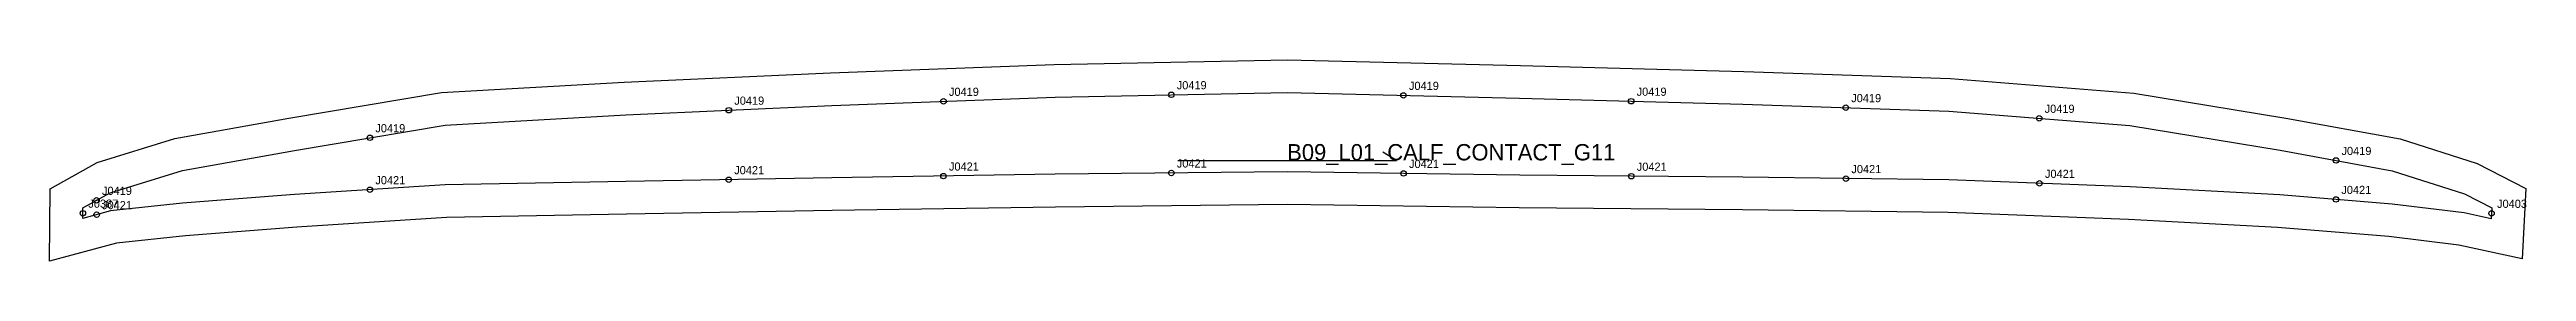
# Model space of a CAD drawing. Header units: millimetres. Extents: x -12 to 893, y -20 to 54.
import ezdxf

# ---------------------------------------------------------------- set-up
doc = ezdxf.new("R2010")
doc.units = ezdxf.units.MM
for name, color, linetype in [('CUT', 1, 'Continuous'), ('GRAIN', 3, 'Continuous'), ('LABEL', 7, 'Continuous'), ('NOTCH', 2, 'Continuous'), ('SEW', 5, 'Continuous')]:
    doc.layers.add(name, color=color, linetype=linetype)

msp = doc.modelspace()

# ---------------------------------------------------------------- linework, layer by layer
at = {"layer": 'CUT'}
msp.add_lwpolyline([(-11.93, 7.07), (5.19, 16.68), (33.62, 25.45), (75.32, 32.92), (131.11, 42.35), (197.89, 46.16), (273.31, 49.53), (355.15, 52.67), (440.41, 54.35), (525.58, 52.23), (607.28, 50.06), (682.86, 47.53), (749.82, 42.16), (805.39, 32.98), (847.22, 25.35), (875.41, 16.26), (893.17, 7.12), (891.82, -18.67), (868.67, -13.63), (843.08, -10.5), (802.4, -7.17), (747.96, -4.22), (681.93, -1.72), (606.83, -0.74), (525.17, 0.02), (440.4, 1.31), (355.66, 0.34), (273.99, -0.94), (198.69, -2.32), (132.96, -3.5), (78.24, -7.08), (37.56, -10.18), (12.28, -12.91), (-12.21, -19.53), (-11.93, 7.07)], close=True, dxfattribs=at)
at = {"layer": 'GRAIN'}
for p, q in [((480.33, 17.44), (475.33, 20.44)), ((400.33, 17.44), (480.33, 17.44))]:
    msp.add_line(p, q, dxfattribs=at)
at = {"layer": 'NOTCH'}
for centre in [(236.16, 35.86), (314.65, 39.11), (397.94, 41.52), (482.83, 41.29), (566.09, 39.15), (644.55, 36.8), (715.27, 32.89), (104.92, 25.75), (823.81, 17.42), (236.13, 10.36), (314.64, 11.7), (397.96, 12.82), (482.87, 12.66), (566.14, 11.64), (644.6, 10.77), (715.37, 9.02), (4.98, 2.79), (104.92, 6.69), (823.75, 3.12), (-0.02, -1.91), (5.01, -2.45), (880.68, -1.97)]:
    msp.add_circle(centre, 1, dxfattribs=at)
at = {"layer": 'SEW'}
msp.add_lwpolyline([(0, 0), (9.95, 5.59), (36.46, 13.77), (77.38, 21.1), (132.45, 30.41), (198.5, 34.17), (273.81, 37.54), (355.5, 40.68), (440.38, 42.35), (525.27, 40.23), (606.92, 38.07), (682.18, 35.54), (748.36, 30.24), (803.33, 21.16), (844.29, 13.68), (870.79, 5.14), (880.78, 0), (880.57, -3.94), (870.68, -1.79), (844.29, 1.44), (803.21, 4.81), (748.51, 7.76), (682.24, 10.28), (606.96, 11.26), (525.32, 12.02), (440.42, 13.31), (355.5, 12.34), (273.78, 11.06), (198.47, 9.67), (132.46, 8.49), (77.39, 4.89), (36.46, 1.77), (10.06, -1.08), (-0.04, -3.81)], close=True, dxfattribs=at)

# ---------------------------------------------------------------- texts
at = {"layer": 'LABEL'}
for s, height, p in [('J0419', 3, (399.94, 43.52)), ('J0419', 3, (484.83, 43.29)), ('J0419', 3, (238.16, 37.86)), ('J0419', 3, (316.65, 41.11)), ('J0419', 3, (568.09, 41.15)), ('J0419', 3, (646.55, 38.8)), ('J0419', 3, (717.27, 34.89)), ('J0419', 3, (106.92, 27.75)), ('B09_L01_CALF_CONTACT_G11', 6, (440.33, 17.44)), ('J0419', 3, (825.81, 19.42)), ('J0421', 3, (106.92, 8.69)), ('J0421', 3, (238.13, 12.36)), ('J0421', 3, (316.64, 13.7)), ('J0421', 3, (399.96, 14.82)), ('J0421', 3, (484.87, 14.66)), ('J0421', 3, (568.14, 13.64)), ('J0421', 3, (646.6, 12.77)), ('J0421', 3, (717.37, 11.02)), ('J0387', 3, (1.98, 0.09)), ('J0419', 3, (6.98, 4.79)), ('J0421', 3, (7.01, -0.45)), ('J0421', 3, (825.75, 5.12)), ('J0403', 3, (882.68, 0.03))]:
    msp.add_text(s, height=height, dxfattribs=at).set_placement(p)

doc.saveas('drawing.dxf')
